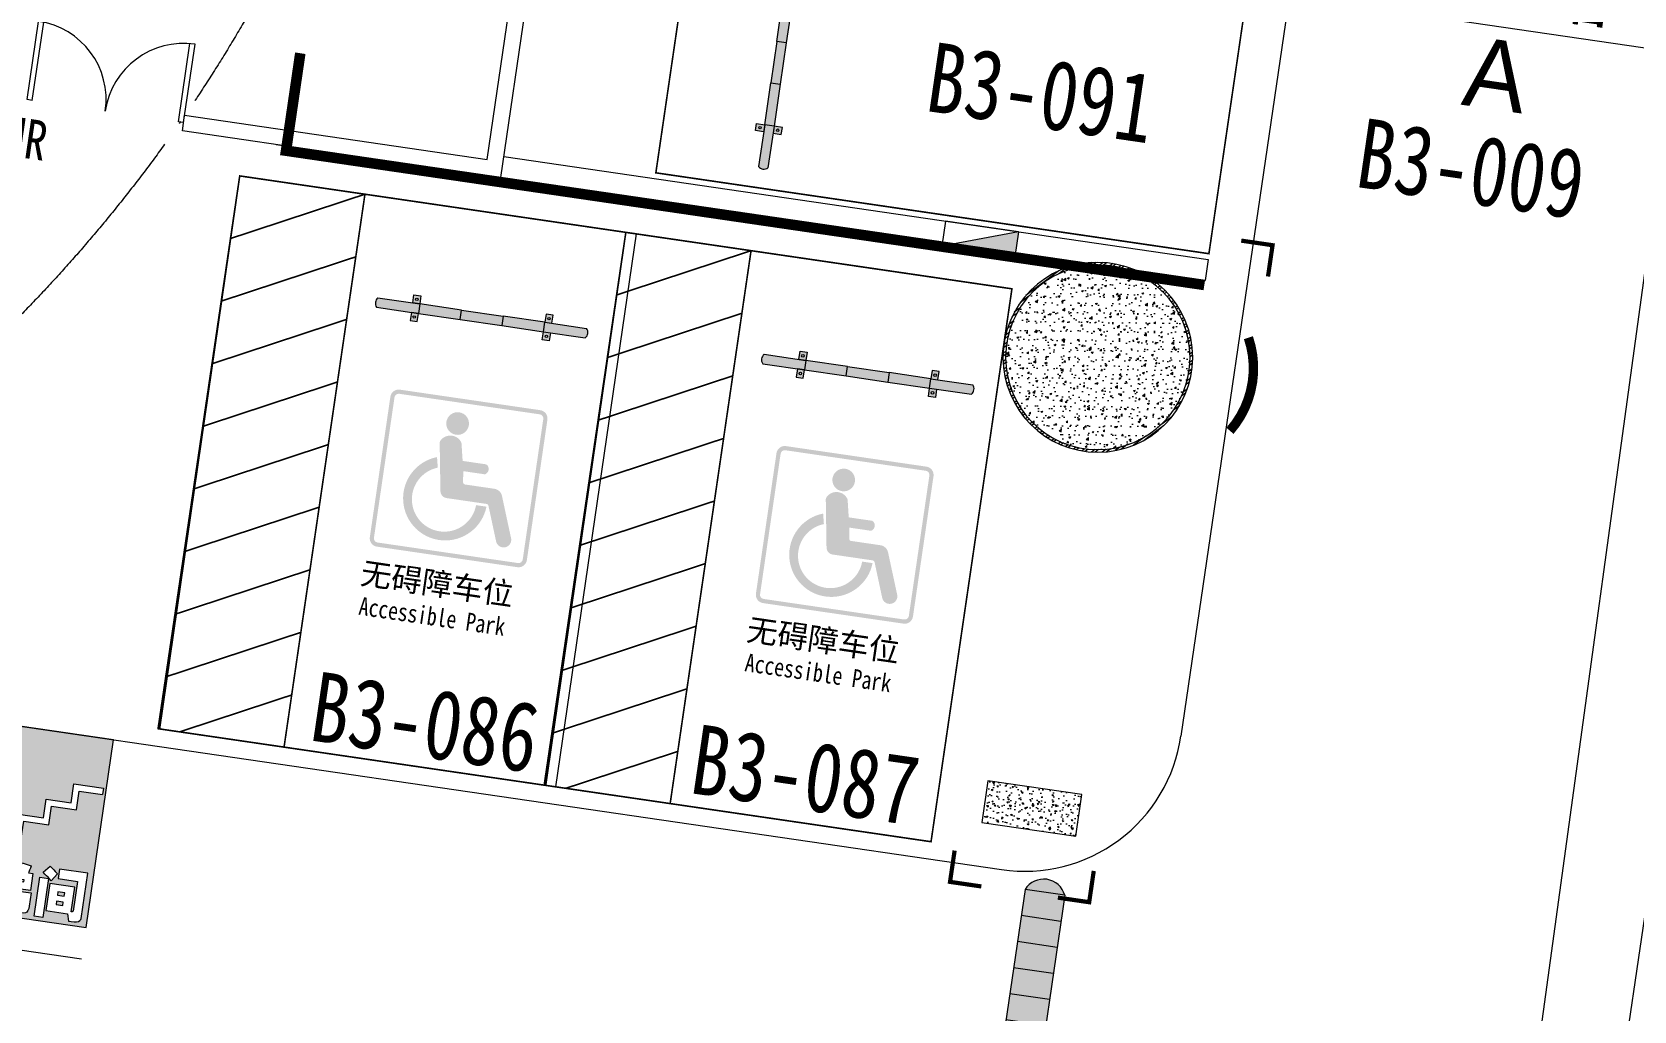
# Model space of a CAD drawing. Header units: inches. Extents: x -414268 to 632271, y -366004 to 318730.
# Drawn here: x 156169 to 171358, y 134501 to 143786 of the extents above; entities that cross this region are included whole.
import ezdxf

# ---------------------------------------------------------------- set-up
doc = ezdxf.new("R2010")
doc.units = ezdxf.units.IN
doc.header["$LTSCALE"] = 1200
doc.header["$MEASUREMENT"] = 0
doc.linetypes.add('DOTE', pattern=[2.4200000000000004, 2, -0.2, 0.02, -0.2])
doc.linetypes.add('LTP-UG3$0$HIDDEN2', pattern=[0.1875, 0.125, -0.0625])
doc.layers.get('0').update_dxf_attribs({"linetype": 'CONTINUOUS', "lineweight": 0})
for name, color, linetype, lineweight in [('-XBZ', 7, 'CONTINUOUS', 0), ('0--PAI--', 7, 'CONTINUOUS', 0), ('0--PAI--BLACK', 7, 'CONTINUOUS', 0), ('0--PAI--BLUE', 5, 'CONTINUOUS', 0), ('0--PAI--HUANG', 40, 'CONTINUOUS', 0), ('0--弧型立面标', 7, 'CONTINUOUS', 0), ('0--挡车架', 7, 'CONTINUOUS', 0), ('0--残疾人车位黄色网格线', 40, 'CONTINUOUS', 0), ('0--灯箱编号', 3, 'CONTINUOUS', 0), ('0--立面标', 7, 'CONTINUOUS', 0), ('0--路缘线', 1, 'CONTINUOUS', 0), ('0－－车位', 4, 'CONTINUOUS', 0), ('0－－车位号码', 7, 'CONTINUOUS', 0), ('7', 7, 'CONTINUOUS', 0), ('COL-GRID-UG-2$0$A-ANNO-DIM', 7, 'CONTINUOUS', 0), ('COL-GRID-UG-2$0$A-CORE-PAR', 7, 'CONTINUOUS', 0), ('COL-GRID-UG-2$0$A-MTRL-HTC', 7, 'CONTINUOUS', 0), ('COL-GRID-UG-2$0$STR-COMP-0', 7, 'CONTINUOUS', 0), ('COL-GRID-UG-2$0$STR-COMP-4', 7, 'CONTINUOUS', 0), ('COL-HATCH', 7, 'CONTINUOUS', 0), ('DOTE', 7, 'DOTE', 0), ('HY消火栓', 7, 'CONTINUOUS', 0), ('LEE100', 7, 'CONTINUOUS', 0), ('LTP-UG2$0$A-PARKING', 7, 'CONTINUOUS', 0), ('PUB_TEXT', 7, 'CONTINUOUS', 0), ('WALL', 7, 'CONTINUOUS', 0), ('WINDOW', 7, 'CONTINUOUS', 0), ('消火栓', 7, 'CONTINUOUS', 0)]:
    doc.layers.add(name, color=color, linetype=linetype, lineweight=lineweight)
doc.styles.add('-宋体', font='', dxfattribs={"width": 0.8})
doc.styles.add('-黑体', font='simhei.ttf', dxfattribs={"width": 0.8})
doc.styles.add('方正大黑', font='', dxfattribs={"width": 0.8})
doc.styles.add('黑体', font='simhei.ttf')
doc.styles.get('-宋体').set_extended_font_data('SimSun')
doc.styles.get('方正大黑').set_extended_font_data('FZDaHei-B02S')

# ---------------------------------------------------------------- blocks, each defined once
blk = doc.blocks.new('COL-GRID-UG-2$0$COL_1_80')
at = {"layer": 'COL-GRID-UG-2$0$A-MTRL-HTC'}
h = blk.add_hatch(dxfattribs=at)
h.set_pattern_fill('STEEL', color=256, scale=0.5, style=0)
h.set_pattern_definition([(315, (21.45000000000017, -21.45000000000019), (-0.04419417382415922, -0.04419417382415921), []), (315, (21.45000000000017, -21.48125000000019), (-0.04419417382415922, -0.04419417382415921), [])])
edge = h.paths.add_edge_path(flags=16)
edge.add_arc((-8.881784197001252e-16, 0), 0.8749999999999984, 0, 360)
edge = h.paths.add_edge_path()
edge.add_arc((-8.881784197001252e-16, 0), 0.8999999999999985, 0, 360)
h = blk.add_hatch(dxfattribs=at)
h.set_pattern_fill('AR-CONC', color=256, scale=0.025, style=0)
h.set_pattern_definition([(310, (21.45000000000017, -21.45000000000019), (0.1793150456501884, 0.01568803374564876), [0.01875, -0.20625]), (5.000000000000026, (21.45000000000017, -21.45000000000019), (-0.03468783340325002, -0.188048033425003), [0.015, -0.165]), (259.5486, (21.46494292000016, -21.44869266500019), (0.1446273454285054, -0.1723598855152384), [0.01593504749999999, -0.1752855279999999]), (313.8158, (21.45000000000017, -21.5000000000002), (0.2668102621564111, 0.04137975358225449), [0.02812499999999999, -0.3093749999999999]), (263.3644, (21.47223418625017, -21.4965516732502), (0.2336656763871758, -0.2435294677251105), [0.02390257199999999, -0.26292825]), (8.815800000000026, (21.45000000000017, -21.5000000000002), (0.2336654862834068, -0.2435296502313312), [0.0225, -0.2475]), (339, (21.47500000000016, -21.48750000000018), (0.1492267630296154, 0.1006547226663347), [0.01874999999999999, -0.2062499999999999]), (34, (21.47500000000016, -21.48750000000018), (0.06082883298039541, -0.1812875112617133), [0.015, -0.165]), (288.5486, (21.48743555825017, -21.4791120985002), (0.2100556571453725, -0.08063262417748812), [0.01593504749999999, -0.1752855279999999]), (322.5, (21.45000000000017, -21.45000000000019), (0.003039963829322657, -0.08322346345782788), [0, -0.163, 0, -0.1675, 0, -0.165625]), (352.5, (21.45000000000017, -21.45000000000019), (0.06576738436053713, -0.09860292797059007), [0, -0.0955, 0, -0.15925, 0, -0.063125]), (32.50000000000005, (21.39425000000017, -21.45000000000019), (0.1334556090431022, 0.005638717933594935), [0, -0.06249999999999999, 0, -0.195, 0, -0.2587499999999999]), (42.50000000000004, (21.36925000000016, -21.45000000000019), (0.1457965423355966, -0.02502624558307943), [0, -0.08124999999999999, 0, -0.1295, 0, -0.18375])])
edge = h.paths.add_edge_path()
edge.add_arc((-8.881784197001252e-16, 0), 0.8749999999999984, 0, 360)
at = {"layer": 'COL-GRID-UG-2$0$A-CORE-PAR'}
for radius in [0.8999999999999985, 0.8749999999999984]:
    blk.add_circle((-8.881784197001252e-16, 0), radius, dxfattribs=at)
blk = doc.blocks.new('COL-GRID-UG-2$0$_8')
at = {"layer": 'COL-GRID-UG-2$0$STR-COMP-4'}
h = blk.add_hatch(dxfattribs=at)
h.set_pattern_fill('AR-CONC', color=251, scale=0.02, angle=8.320600316395613, style=0)
h.set_pattern_definition([(50.00000000000038, (-65.0903522020077, -5.269292141296299), (0.1434520365201508, -0.01255042699651813), [0.015, -0.165]), (355.0000000000004, (-65.0903522020077, -5.269292141296299), (-0.02775026672260095, 0.1504384267400022), [0.012, -0.132]), (100.4514000000003, (-65.07839786600769, -5.270338009296299), (0.1157018763428035, 0.1378879084121915), [0.012748038, -0.1402284224]), (46.18420000000039, (-65.0903522020077, -5.2292921412963), (0.2134482097251291, -0.0331038028658023), [0.0225, -0.2475000000000001]), (96.63560000000038, (-65.07256485300769, -5.2320508026963), (0.1869325411097395, 0.1948235741800896), [0.0191220576, -0.2103426]), (351.1842000000003, (-65.0903522020077, -5.2292921412963), (0.1869323890267243, 0.1948237201850661), [0.01800000000000001, -0.1980000000000001]), (21.00000000000039, (-65.07035220200768, -5.239292141296302), (0.1193814104236928, -0.08052377813306705), [0.015, -0.165]), (326.0000000000004, (-65.07035220200768, -5.239292141296302), (0.04866306638431545, 0.1450300090093709), [0.012, -0.132]), (71.45140000000038, (-65.06040375540769, -5.2460024624963), (0.1680445257162976, 0.06450609934199153), [0.012748038, -0.1402284224]), (37.50000000000041, (-65.0903522020077, -5.269292141296299), (0.002431971063457723, 0.06657877076626231), [0, -0.1304, 0, -0.134, 0, -0.1325]), (7.500000000000348, (-65.0903522020077, -5.269292141296299), (0.05261390748842924, 0.07888234237647238), [0, -0.07640000000000001, 0, -0.1274, 0, -0.05050000000000001]), (327.5000000000003, (-65.13495220200768, -5.269292141296299), (0.1067644872344819, -0.004510974346875299), [0, -0.05000000000000002, 0, -0.156, 0, -0.207]), (317.5000000000003, (-65.15495220200769, -5.269292141296301), (0.1166372338684771, 0.02002099646646426), [0, -0.06500000000000002, 0, -0.1036, 0, -0.147])])
h.paths.add_polyline_path([(0.4500000000000597, -0.2000000000000028), (-0.4500000000000455, -0.2000000000000135), (-0.4500000000000313, 0.1999999999999922), (0.4500000000000455, 0.2000000000000028)])
at = {"layer": 'COL-GRID-UG-2$0$STR-COMP-0'}
blk.add_lwpolyline([(0.4500000000000597, -0.2000000000000028), (-0.4500000000000455, -0.2000000000000135), (-0.4500000000000313, 0.1999999999999922), (0.4500000000000455, 0.2000000000000028)], close=True, dxfattribs=at)
blk = doc.blocks.new('HY')
for p, q in [((0, 0), (0.2400000000000055, -1.77635683940025e-15)), ((0, 0), (0.2400000000000038, -0.6999999999999993)), ((1.77635683940025e-15, -1.77635683940025e-15), (0, -0.6999999999999993)), ((0.240000000000002, -1.77635683940025e-15), (0.2400000000000002, -0.6999999999999993)), ((0, -0.6999999999999993), (0.2400000000000038, -0.6999999999999993))]:
    blk.add_line(p, q)
blk.add_solid([(1.77635683940025e-15, -5.329070518200751e-15), (0.2400000000000055, -1.77635683940025e-15), (0.2400000000000002, -0.6999999999999993)])
blk = doc.blocks.new('A$C47DC52A3')
at = {"layer": 'DOTE'}
blk.add_circle((13968.80007173077, 13968.80005914877), 13968.79999999996, dxfattribs=at)
blk = doc.blocks.new('_A0XEK')
for p, q in [((-0.5000000000004998, 0), (-0.5000000000004998, 0.5000000000010497)), ((-0.4666666666671299, 0), (-0.4666666666671299, 0.4988876515708717)), ((0.4666666666671798, 6.315935428979301e-18), (0.4666666666671799, 0.498887651570875)), ((0.5000000000005499, 0), (0.50000000000055, 0.5000000000010497)), ((-0.4666666666671299, 0), (-0.5000000000004998, 0)), ((0.5000000000005499, 0), (0.4666666666671798, 0))]:
    blk.add_line(p, q)
for centre, start, end in [((-0.5000000000010497, 0), 0, 89.999999999937), ((0.5000000000010497, 0), 90.00000000005723, 180)]:
    blk.add_arc(centre, 0.5000000000010497, start, end)
blk = doc.blocks.new('A$C10102D26')
at = {"layer": '0--残疾人车位黄色网格线'}
blk.add_lwpolyline([(-3605.339168935898, -54540.21906515182, 15, 30, 0), (1694.660831055546, -54540.21906511314, 15, 15, 0), (1694.660831055604, -53340.21906511311, 15, 15, 0), (-3605.339168944629, -53340.2190651518, 15, 15, 0)], format="xyseb", close=True, dxfattribs=at)
at = {"layer": '0--残疾人车位黄色网格线', "const_width": 15}
for points in [[(-3005.33916893584, -54540.21906514743), (-3605.339168944571, -53340.21906515174)], [(-2405.339168935781, -54540.21906514304), (-3005.339168944571, -53340.21906514736)], [(-1805.33916893584, -54540.21906513867), (-2405.339168944629, -53340.21906514298)], [(-1205.33916893584, -54540.21906513429), (-1805.339168944571, -53340.21906513861)], [(-605.3391689358978, -54540.21906512991), (-1205.339168944571, -53340.21906513423)], [(-5.339168935781345, -54540.21906512552), (-605.3391689445707, -53340.21906512985)], [(594.6608310641604, -54540.21906512115), (-5.339168944628909, -53340.21906512547)], [(1194.66083106416, -54540.21906511677), (594.6608310554293, -53340.21906512108)], [(1694.660831055546, -54340.21906509875), (1194.660831055429, -53340.2190651167)]]:
    blk.add_lwpolyline(points, dxfattribs=at)
blk = doc.blocks.new('A$C6E085F50')
at = {"layer": '-XBZ', "ltscale": 5}
h = blk.add_hatch(color=0, dxfattribs=at)
edge = h.paths.add_edge_path(flags=0)
edge.add_arc((-1035.849672221637, -53364.43917214778), 399.231944187569, 559.5371281121512, 806.9349294421521, ccw=False)
edge.add_line((-1412.095830732258, -53497.94937200347), (-1313.959879671107, -53476.31344633523))
edge.add_arc((-1025.365259020647, -53372.09741784415), 306.8351929994521, 559.855443456634, 807.963188277728)
edge.add_line((-1014.459850287007, -53065.45608383429), (-1014.502715693554, -52965.77834800439))
edge = h.paths.add_edge_path(flags=0)
edge.add_arc((-1517.562849579146, -53385.71758326215), 115.816334887954, 488.2306844138104, 600.8924572846221, ccw=False)
edge.add_arc((-1562.052542147867, -53329.24352862559), 43.92300006497508, 461.9463160464524, 488.23068437737277, ccw=False)
edge.add_line((-1571.144388501241, -53286.2718139219), (-1411.163509247184, -53252.42346531837))
edge.add_line((-1411.163509247126, -53252.42346531836), (-1411.163509248756, -53025.16413347047))
edge.add_arc((-1363.506137692078, -53049.81654769178), 53.65600237300711, 387.3518197875791, 512.648180213348, ccw=False)
edge.add_line((-1315.84876613575, -53025.16413346981), (-1315.848766134295, -53232.23135255578))
edge.add_line((-1315.848766134295, -53232.23135255546), (-1212.40682262578, -53219.18924361309))
edge.add_arc((-1215.15401085536, -53197.40024551366), 21.96149997946179, 637.1860168223311, 720.0000000651901)
edge.add_line((-1193.192510876048, -53197.40024548861), (-1193.192510878027, -52917.29639088987))
edge.add_arc((-1105.346510875155, -52917.29639090337), 87.84600000295045, 470.43748056541347, 539.9999999913427, ccw=False)
edge.add_line((-1136.021025556605, -52834.97996565569), (-746.4891299000592, -52689.82422277015))
edge.add_arc((-727.0230210605077, -52759.76982602276), 72.60383466274196, 291.30004885570565, 465.55207316711983, ccw=False)
edge.add_line((-700.6495311019826, -52827.41415937863), (-1025.986511920055, -52948.64821404354))
edge.add_arc((-1018.317883201118, -52969.22732030037), 21.96149996639157, 470.4374807362102, 540.00000016237)
edge.add_line((-1040.279383166868, -52969.2273203626), (-1040.27938316419, -53354.04329757462))
edge.add_arc((-1106.163883182162, -53354.04329755417), 65.88450001794845, 639.1930481759488, 719.9999999821753, ccw=False)
edge.add_line((-1095.638082227088, -53419.08155442564), (-1545.518190695031, -53491.89021678268))
edge.add_arc((-1552.535391370126, -53448.53137880874), 43.92300007676925, 600.8924573092828, 639.1930482122978, ccw=False)
edge = h.paths.add_edge_path(flags=0)
edge.add_arc((-1755.094627282, -53350.74591759952), 107.6041580994607, 450.0000000004032, 810.0000000004032)
edge = h.paths.add_edge_path()
edge.add_arc((-568.1596488987561, -53939.19838566692), 79.2, 630.0000000004032, 720.0000000004032)
edge.add_line((-488.9596488988027, -53939.19838566636), (-488.9596489082905, -52592.79838566636))
edge.add_arc((-568.159648908244, -52592.79838566692), 79.2, 720.0000000004032, 810.0000000004032)
edge.add_line((-568.1596489087678, -52513.59838566692), (-1914.559648908791, -52513.5983856764))
edge.add_arc((-1914.559648908267, -52592.7983856764), 79.2, 450.0000000004032, 540.0000000004032)
edge.add_line((-1993.759648908221, -52592.79838567696), (-1993.759648898733, -53939.19838567696))
edge.add_arc((-1914.559648898779, -53939.19838567639), 79.2, 540.0000000004032, 630.0000000004032)
edge.add_line((-1914.559648898197, -54018.3983856764), (-568.159648898174, -54018.39838566691))
edge = h.paths.add_edge_path(flags=16)
edge.add_arc((-1914.559648908267, -52592.7983856764), 39.6, 450.0000000004032, 540.0000000004032)
edge.add_line((-1954.159648908244, -52592.79838567667), (-1954.159648898756, -53939.19838567667))
edge.add_arc((-1914.559648898779, -53939.19838567639), 39.6, 540.0000000004032, 630.0000000004032)
edge.add_line((-1914.559648898488, -53978.79838567639), (-568.1596488984651, -53978.79838566691))
edge.add_arc((-568.1596488987561, -53939.19838566692), 39.6, 630.0000000004032, 720.0000000004032)
edge.add_line((-528.5596488987794, -53939.19838566664), (-528.5596489082673, -52592.79838566664))
edge.add_arc((-568.159648908244, -52592.79838566692), 39.6, 720.0000000004032, 810.0000000004032)
edge.add_line((-568.159648908535, -52553.19838566692), (-1914.559648908558, -52553.1983856764))
at = {"layer": '0--挡车架'}
h = blk.add_hatch(color=256, dxfattribs=at)
h.paths.add_polyline_path([(-2825.080378191022, -52270.65818637254, -0.395204356010846), (-2735.080378187471, -52270.6581863756), (-2735.080378184561, -52670.96817330625), (-2825.080378186598, -52670.96817330692), (-2825.080378187122, -52603.94310279172)])
h.paths.add_polyline_path([(-2735.08037817874, -53469.50598705723), (-2825.080378180777, -53469.50598705789), (-2825.080378183629, -53071.81038569463), (-2735.08037818165, -53071.81038569398)])
h.paths.add_polyline_path([(-2825.080378177867, -53870.34819944561), (-2735.08037817583, -53870.34819944495), (-2735.080378175364, -53937.37326996013), (-2735.080378172861, -54270.65818637561, -0.3952043560108137), (-2825.080378176412, -54270.65818637998)])
h = blk.add_hatch(color=256, dxfattribs=at)
h.paths.add_polyline_path([(-2735.080378184561, -52670.96817330625), (-2735.080378185085, -52603.94310279108), (-2655.68512457388, -52603.94310279049), (-2655.685124573414, -52670.96817330568)])
h.paths.add_polyline_path([(-2695.382751379162, -52649.59361528395, 1), (-2695.382751379337, -52625.31766081281, 1)], flags=16)
h.paths.add_polyline_path([(-2825.080378187122, -52603.94310279172), (-2825.080378186598, -52670.96817330692), (-2904.475631797803, -52670.9681733075), (-2904.475631798268, -52603.94310279231)])
h.paths.add_polyline_path([(-2864.778004992346, -52649.59361528519, 1), (-2864.77800499252, -52625.31766081403, 1)], flags=16)
h.paths.add_polyline_path([(-2655.685124564217, -53937.37326995956), (-2735.080378175364, -53937.37326996013), (-2735.08037817583, -53870.34819944495), (-2655.685124564625, -53870.34819944438)])
h.paths.add_polyline_path([(-2695.38275137014, -53891.72275746668, 1), (-2695.382751369907, -53915.99871193782, 1)], flags=16)
h.paths.add_polyline_path([(-2904.475631789013, -53870.34819944618), (-2825.080378177867, -53870.34819944561), (-2825.080378177343, -53937.37326996079), (-2904.475631788548, -53937.37326996138)])
h.paths.add_polyline_path([(-2864.778004983091, -53915.99871193907, 1), (-2864.778004983265, -53891.72275746792, 1)], flags=16)
h = blk.add_hatch(color=40, dxfattribs=at)
h.paths.add_polyline_path([(-2825.080378186598, -52670.96817330693), (-2825.080378183629, -53071.81038569463), (-2735.080378181648, -53071.81038569399), (-2735.08037818456, -52670.96817330625)])
h.paths.add_polyline_path([(-2825.080378180778, -53469.50598705789), (-2825.080378177867, -53870.3481994456), (-2735.08037817583, -53870.34819944495), (-2735.080378178739, -53469.50598705722)])
for p, q in [((-2825.080378186598, -52670.96817330692), (-2825.080378191022, -52270.65818637254)), ((-2735.080378184561, -52670.96817330625), (-2735.080378187471, -52270.6581863756)), ((-2825.080378180777, -53469.50598705789), (-2825.080378183629, -53071.81038569463)), ((-2735.08037817874, -53469.50598705723), (-2735.08037818165, -53071.81038569398)), ((-2825.080378176412, -54270.65818637998), (-2825.080378177867, -53870.34819944561)), ((-2735.080378172861, -54270.65818637561), (-2735.08037817583, -53870.34819944495))]:
    blk.add_line(p, q, dxfattribs=at)
for points in [[(-2825.080378186598, -52670.96817330692), (-2825.080378187122, -52603.94310279172), (-2904.475631798268, -52603.94310279231), (-2904.475631797803, -52670.9681733075)], [(-2735.080378184561, -52670.96817330625), (-2735.080378185085, -52603.94310279108), (-2655.68512457388, -52603.94310279049), (-2655.685124573414, -52670.96817330568)], [(-2825.080378177867, -53870.34819944561), (-2825.080378177343, -53937.37326996079), (-2904.475631788548, -53937.37326996138), (-2904.475631789013, -53870.34819944618)], [(-2735.08037817583, -53870.34819944495), (-2735.080378175364, -53937.37326996013), (-2655.685124564217, -53937.37326995956), (-2655.685124564625, -53870.34819944438)]]:
    blk.add_lwpolyline(points, close=True, dxfattribs=at)
at = {"layer": '0--挡车架', "color": 0}
for points in [[(-2735.080378184561, -52670.96817330625), (-2825.080378186598, -52670.96817330692), (-2825.080378183629, -53071.81038569463), (-2735.08037818165, -53071.81038569398)], [(-2735.08037817874, -53469.50598705723), (-2825.080378180777, -53469.50598705789), (-2825.080378177867, -53870.34819944561), (-2735.08037817583, -53870.34819944495)]]:
    blk.add_lwpolyline(points, close=True, dxfattribs=at)
at = {"layer": '0--挡车架'}
for centre in [(-2864.778004992462, -52637.45563804962), (-2695.38275137922, -52637.45563804837), (-2864.778004983207, -53903.86073470348), (-2695.382751370023, -53903.86073470226)]:
    blk.add_circle(centre, 12.13797723557582, dxfattribs=at)
for centre, start, end in [((-2780.080378190905, -52318.69865921868), 46.87170468003125, 133.1282953152548), ((-2780.080378176994, -54222.61771353319), 226.8717046847452, 313.1282953235427)]:
    blk.add_arc(centre, 65.82466886578737, start, end, dxfattribs=at)
at = {"layer": '0－－车位', "const_width": 15}
blk.add_lwpolyline([(1519.919621825218, -52035.01900736554), (1519.91962182516, -54535.01900736042), (-3780.080378174724, -54535.01900740423), (-3780.080378193001, -52035.01900740423)], close=True, dxfattribs=at)
at = {"style": '黑体'}
blk.add_text('无碍障车位', height=213.8400000000049, rotation=90.00000000041851, dxfattribs=at).set_placement((-117.0395433116937, -54051.44015120677))
at = {"style": '黑体', "width": 0.8}
blk.add_text('Accessible Park', height=171.0720000000039, rotation=90.00000000041851, dxfattribs=at).set_placement((174.757985831413, -54023.56807028569))
blk = doc.blocks.new('A$C6F4820FC')
at = {"layer": '0--挡车架'}
h = blk.add_hatch(color=256, dxfattribs=at)
h.paths.add_polyline_path([(2017.784217856827, 79.3952663297232, 0.3952043560108401), (2017.78421785311, 169.3952663332057), (1617.474230922457, 169.3952663332057), (1617.474230922458, 79.39526633119387), (1684.499301437642, 79.39526633119385)])
h.paths.add_polyline_path([(818.9364171714836, 169.3952663332057), (818.9364171714836, 79.39526633119385), (1216.632018534735, 79.39526633119385), (1216.632018534736, 169.3952663332057)])
h.paths.add_polyline_path([(418.094204783764, 79.39526633119385), (418.0942047837638, 169.3952663332057), (351.0691342685791, 169.3952663332057), (17.78421785310638, 169.395266333202, 0.3952043560108128), (17.78421784939219, 79.39526632972411)])
h = blk.add_hatch(color=256, dxfattribs=at)
h.paths.add_polyline_path([(1617.474230922457, 169.3952663332057), (1684.499301437642, 169.3952663332057), (1684.499301437642, 248.7905199443812), (1617.474230922457, 248.7905199443812)])
h.paths.add_polyline_path([(1638.848788944474, 209.0928931387934, -1), (1663.124743415625, 209.0928931387934, -1)], flags=16)
h.paths.add_polyline_path([(1617.474230922457, 1.272001827601343e-05), (1684.499301437642, 1.272001827601343e-05), (1684.499301437642, 79.39526633119387), (1617.474230922457, 79.39526633119384)])
h.paths.add_polyline_path([(1638.848788944473, 39.69763952560606, -1), (1663.124743415624, 39.69763952560606, -1)], flags=16)
h.paths.add_polyline_path([(351.069134268579, 248.7905199443813), (351.0691342685791, 169.3952663332057), (418.0942047837639, 169.3952663332057), (418.0942047837638, 248.7905199443812)])
h.paths.add_polyline_path([(396.7196467617473, 209.0928931387934, 1), (372.4436922905957, 209.0928931387934, 1)], flags=16)
h.paths.add_polyline_path([(418.0942047837639, 79.39526633119387), (351.0691342685791, 79.39526633119387), (351.0691342685791, 1.272001827601343e-05), (418.0942047837639, 1.272001827601343e-05)])
h.paths.add_polyline_path([(372.4436922905957, 39.69763952560606, -1), (396.7196467617473, 39.69763952560606, -1)], flags=16)
h = blk.add_hatch(color=40, dxfattribs=at)
h.paths.add_polyline_path([(1216.632018534736, 169.3952663332056), (1216.632018534735, 79.39526633119385), (1617.474230922457, 79.39526633119385), (1617.474230922457, 169.3952663332056)])
h.paths.add_polyline_path([(818.9364171714836, 79.39526633119385), (818.9364171714836, 169.3952663332057), (418.0942047837639, 169.3952663332057), (418.0942047837639, 79.39526633119385)])
for p, q in [((17.78421785310638, 169.395266333202), (418.0942047837639, 169.3952663332057)), ((818.9364171714838, 169.3952663332057), (1216.632018534736, 169.3952663332057)), ((1617.474230922457, 169.3952663332057), (2017.78421785311, 169.3952663332057)), ((17.78421784939155, 79.39526632972411), (418.0942047837639, 79.39526633119385)), ((818.9364171714838, 79.39526633119385), (1216.632018534735, 79.39526633119385)), ((1617.474230922457, 79.39526633119385), (2017.784217856827, 79.3952663297232))]:
    blk.add_line(p, q, dxfattribs=at)
for points in [[(418.0942047837639, 169.3952663332057), (351.0691342685791, 169.3952663332057), (351.0691342685791, 248.7905199443812), (418.0942047837639, 248.7905199443812)], [(1617.474230922457, 169.3952663332057), (1684.499301437642, 169.3952663332057), (1684.499301437642, 248.7905199443812), (1617.474230922457, 248.7905199443812)], [(418.0942047837639, 79.39526633119385), (351.0691342685791, 79.39526633119385), (351.0691342685791, 1.272001827601343e-05), (418.0942047837639, 1.272001827601343e-05)], [(1617.474230922457, 79.39526633119385), (1684.499301437642, 79.39526633119385), (1684.499301437642, 1.272001827601343e-05), (1617.474230922457, 1.272001827601343e-05)]]:
    blk.add_lwpolyline(points, close=True, dxfattribs=at)
at = {"layer": '0--挡车架', "color": 0}
for points in [[(818.9364171714838, 169.3952663332057), (818.9364171714838, 79.39526633119385), (418.0942047837639, 79.39526633119385), (418.0942047837639, 169.3952663332057)], [(1617.474230922457, 169.3952663332057), (1617.474230922457, 79.39526633119385), (1216.632018534735, 79.39526633119385), (1216.632018534736, 169.3952663332057)]]:
    blk.add_lwpolyline(points, close=True, dxfattribs=at)
at = {"layer": '0--挡车架'}
for centre in [(384.5816695261715, 209.0928931387934), (1650.986766180049, 209.0928931387934), (384.5816695261715, 39.69763952560606), (1650.986766180049, 39.69763952560606)]:
    blk.add_circle(centre, 12.13797723557582, dxfattribs=at)
for centre, start, end in [((65.82469069586296, 124.3952663294804), 136.8717046789877, 223.1282953162828), ((1969.743745010358, 124.3952663294804), 316.871704683716, 43.12829532101674)]:
    blk.add_arc(centre, 65.82466886578737, start, end, dxfattribs=at)
blk = doc.blocks.new('A$C001A7B1A')
at = {"layer": '0－－车位', "const_width": 15}
blk.add_lwpolyline([(2407.499988817268, 5307.500045389108), (7.499988817267877, 5307.500045389108), (7.499988817267877, 7.500045389109687), (2407.499988817268, 7.500045389109687)], close=True, dxfattribs=at)
at = {"layer": '0--挡车架'}
blk.add_blockref('A$C6F4820FC', (189.7157709641579, 883.1047790596294), dxfattribs=at)
blk = doc.blocks.new('A$C7C86658F')
at = {"lineweight": 0, "ltscale": 5}
blk.add_lwpolyline([(-6107.229106128681, 112213.2378042227), (-3107.229106128798, 112213.2378042257), (-3107.229106129613, 113013.2378042257), (-6107.229106129613, 113013.2378042227)], close=True, dxfattribs=at)
at = {"layer": 'PUB_TEXT', "style": '-宋体'}
blk.add_text('灯 箱', height=500, dxfattribs=at).set_placement((-5467.208946702653, 112391.5051336742))
blk = doc.blocks.new('A$C05C00BD5')
blk.add_blockref('A$C7C86658F', (15917.71773816738, -1755.687899066339))
at = {"color": 1, "style": '方正大黑'}
for s, p in [('B', (10869.16250029986, 111530.6753273577)), ('A', (10869.16250029975, 109671.1952866547))]:
    blk.add_text(s, height=661.5104015238736, dxfattribs=at).set_placement(p)
blk = doc.blocks.new('A$C0C710915')
at = {"layer": '0--PAI--BLACK'}
h = blk.add_hatch(color=256, dxfattribs=at)
h.paths.add_polyline_path([(4874.999797726632, 380.0000303354063), (4874.999797726632, 3.033543907804415e-05, 0.6578947368417601)])
h.paths.add_polyline_path([(4624.999797726574, 380.0000303354209), (4374.99979772669, 380.0000303354245), (4374.999797726574, 3.033544271602295e-05), (4624.999797726632, 3.033544271602295e-05)])
h.paths.add_polyline_path([(4124.999797726574, 380.0000303354245), (3874.999797726574, 380.0000303354318), (3874.999797726632, 3.033543907804415e-05), (4124.999797726632, 3.033544635400176e-05)])
h.paths.add_polyline_path([(3624.999797726632, 380.0000303354282), (3374.999797726574, 380.0000303354282), (3374.999797726574, 3.033543544006534e-05), (3624.999797726632, 3.033543907804415e-05)])
h.paths.add_polyline_path([(3124.999797726574, 380.0000303354318), (2874.999797726574, 380.0000303354318), (2874.999797726574, 3.033543544006534e-05), (3124.999797726574, 3.033543907804415e-05)])
h.paths.add_polyline_path([(2374.999797726574, 3.033543544006534e-05), (2624.999797726632, 3.033543907804415e-05), (2624.999797726632, 380.0000303354354), (2374.999797726574, 380.0000303354391)])
h.paths.add_polyline_path([(2124.999797726632, 380.0000303354391), (1874.999797726574, 380.0000303354391), (1874.999797726574, 3.033543544006534e-05), (2124.999797726574, 3.033543907804415e-05)])
h.paths.add_polyline_path([(1624.999797726574, 380.0000303354464), (1374.999797726574, 380.00003033545), (1374.999797726574, 3.033543180208653e-05), (1624.999797726574, 3.033543907804415e-05)])
h.paths.add_polyline_path([(1124.999797726574, 380.0000303354464), (874.9997977265739, 380.0000303354464), (874.9997977265157, 3.033543544006534e-05), (1124.999797726574, 3.033543907804415e-05)])
h.paths.add_polyline_path([(624.9997977265157, 380.00003033545), (374.9997977265157, 380.0000303354536), (374.9997977265739, 3.033542452612892e-05), (624.9997977265157, 3.033542088815011e-05)])
h.paths.add_polyline_path([(124.9997977265739, 380.0000303354573, 0.6578947368418399), (124.9997977265739, 3.033547181985341e-05)])
at = {"layer": '0--PAI--HUANG'}
h = blk.add_hatch(color=40, dxfattribs=at)
h.paths.add_polyline_path([(4624.999797726632, 3.033543907804415e-05), (4874.999797726632, 3.033544271602295e-05), (4874.999797726632, 380.0000303354173), (4624.999797726632, 380.0000303354173)])
h.paths.add_polyline_path([(4374.99979772669, 380.0000303354209), (4124.99979772669, 380.0000303354282), (4124.999797726632, 3.033543907804415e-05), (4374.99979772669, 3.033544271602295e-05)])
h.paths.add_polyline_path([(3624.999797726574, 3.033543907804415e-05), (3874.999797726632, 3.033543907804415e-05), (3874.999797726574, 380.0000303354282), (3624.999797726516, 380.0000303354282)])
h.paths.add_polyline_path([(3124.999797726632, 3.033543907804415e-05), (3374.999797726574, 3.033543544006534e-05), (3374.999797726574, 380.0000303354318), (3124.999797726574, 380.0000303354354)])
h.paths.add_polyline_path([(2874.999797726574, 380.0000303354354), (2624.999797726632, 380.0000303354427), (2624.999797726574, 3.033543907804415e-05), (2874.999797726516, 3.033543907804415e-05)])
h.paths.add_polyline_path([(2374.999797726516, 380.0000303354464), (2124.999797726574, 380.00003033545), (2124.999797726574, 3.033543180208653e-05), (2374.999797726574, 3.033543180208653e-05)])
h.paths.add_polyline_path([(1874.999797726574, 380.0000303354427), (1624.999797726574, 380.0000303354427), (1624.999797726632, 3.033543180208653e-05), (1874.999797726574, 3.033543180208653e-05)])
h.paths.add_polyline_path([(1374.999797726574, 380.0000303354464), (1124.999797726574, 380.00003033545), (1124.999797726574, 3.033543180208653e-05), (1374.999797726574, 3.033543544006534e-05)])
h.paths.add_polyline_path([(874.9997977265157, 380.0000303354464), (624.9997977265739, 380.00003033545), (624.9997977266321, 3.033542816410773e-05), (874.9997977266321, 3.033542816410773e-05)])
h.paths.add_polyline_path([(374.9997977265739, 380.00003033545), (124.9997977265157, 380.0000303354573), (124.9997977266321, 3.033542816410773e-05), (374.9997977265739, 3.033543180208653e-05)])
for p, q in [((124.9997977265739, 380.0000303354609), (4874.999797726632, 380.0000303354245)), ((124.9997977265739, 380.0000303354573), (124.9997977265739, 3.033546090591699e-05)), ((374.9997977265739, 380.0000303354573), (374.9997977265739, 3.033546090591699e-05)), ((624.9997977265739, 380.0000303354573), (624.9997977265739, 3.033546090591699e-05)), ((874.9997977265739, 380.0000303354536), (874.9997977265739, 3.033546090591699e-05)), ((1124.999797726574, 380.00003033545), (1124.999797726574, 3.033545362995937e-05)), ((1374.999797726574, 380.00003033545), (1374.999797726574, 3.033545362995937e-05)), ((1624.999797726574, 380.00003033545), (1624.999797726574, 3.033545362995937e-05)), ((1874.999797726574, 380.0000303354464), (1874.999797726574, 3.033545362995937e-05)), ((2124.999797726574, 380.0000303354464), (2124.999797726574, 3.033545362995937e-05)), ((2374.999797726574, 380.0000303354464), (2374.999797726574, 3.033545362995937e-05)), ((2624.999797726574, 380.0000303354391), (2624.999797726574, 3.033545362995937e-05)), ((2874.999797726574, 380.0000303354391), (2874.999797726574, 3.033545362995937e-05)), ((3124.999797726574, 380.0000303354391), (3124.999797726574, 3.033544635400176e-05)), ((3374.999797726574, 380.0000303354391), (3374.999797726574, 3.033544635400176e-05)), ((3624.999797726574, 380.0000303354318), (3624.999797726574, 3.033544635400176e-05)), ((3874.999797726574, 380.0000303354318), (3874.999797726574, 3.033544635400176e-05)), ((4124.999797726632, 380.0000303354318), (4124.999797726632, 3.033543907804415e-05)), ((4374.999797726632, 380.0000303354318), (4374.999797726632, 3.033543907804415e-05)), ((4624.999797726632, 380.0000303354245), (4624.999797726632, 3.033543907804415e-05)), ((4874.999797726632, 380.0000303354245), (4874.999797726632, 3.033543907804415e-05)), ((124.9997977266903, 3.033543180208653e-05), (4874.999797726632, 3.033544271602295e-05))]:
    blk.add_line(p, q)
for centre, start, end in [((206.8997977266554, 190.0000303354645), 113.3185853070667, 246.6814146929501), ((4793.099797726551, 190.0000303354318), 293.3185853070499, 66.68141469293329)]:
    blk.add_arc(centre, 206.9000000000259, start, end)
blk = doc.blocks.new('A$C345525A8')
at = {"layer": '0--PAI--BLUE'}
h = blk.add_hatch(color=256, dxfattribs=at)
h.paths.add_polyline_path([(2.405579289188609e-05, 700.0000090901085), (2.405579289188609e-05, 100.0000090901085), (600.0000240557929, 100.0000090901085), (600.0000240557929, 700.0000090901085)])
h.paths.add_polyline_path([(590.0000240557929, 544.0000090901049), (496.0000240557856, 544.0000090901049), (496.0000240557856, 484.0000090901049), (416.0000240557856, 484.0000090901049), (416.0000240557856, 424.0000090901049), (336.0000240557856, 424.0000090901049), (336.0000240557856, 364.0000090901049), (256.0000240557856, 364.0000090901049), (256.0000240557856, 304.0000090901049), (176.0000240557856, 304.0000090901049), (176.0000240557856, 244.0000090901049), (96.00002405578562, 244.0000090901049), (96.00002405578562, 184.0000090901049), (16.00002405578562, 184.0000090901049), (16.00002405578562, 110.0000090901085), (36.00002405578562, 110.0000090901085), (36.00002405578562, 164.0000090901049), (116.0000240557856, 164.0000090901049), (116.0000240557856, 224.0000090901049), (196.0000240557856, 224.0000090901049), (196.0000240557856, 284.0000090901049), (276.0000240557856, 284.0000090901049), (276.0000240557856, 344.0000090901049), (356.0000240557856, 344.0000090901049), (356.0000240557856, 404.0000090901049), (436.0000240557856, 404.0000090901049), (436.0000240557856, 464.0000090901049), (516.0000240557856, 464.0000090901049), (516.0000240557856, 524.0000090901049), (590.0000240557929, 524.0000090901049)], flags=16)
h.paths.add_polyline_path([(431.6730947455653, 236.7470913468824), (459.4488462519075, 236.7470913468824), (459.4488462519075, 112.1682407861699), (431.6730947455726, 112.1682407861699)], flags=16)
h.paths.add_polyline_path([(466.2837170414277, 134.8541948960592), (535.1656418067068, 134.8541948960592), (541.8066155525448, 112.1682407861699), (549.950291386871, 112.1682407861699), (559.5966693096634, 112.6045091344349), (567.3525510566396, 113.9133141792372), (573.2664108886966, 116.0946559205731), (577.2897745449445, 119.1485343584427), (579.4711162862804, 123.0264752319272), (579.9073846345418, 126.1773021916342), (579.9073846345418, 271.2122908599849), (490.0845791524407, 271.2122908599849), (490.0845791524407, 240.7704550031231), (552.1316331281996, 240.7704550031231), (552.1316331281996, 146.0032749073289), (549.3201259949274, 142.6585509039469), (545.975401991549, 142.6585509039469), (545.9754019915417, 221.2838021138596), (466.2837170414277, 221.2838021138596)], flags=16)
h.paths.add_polyline_path([(446.166898760217, 248.8171823156081), (439.8167705798842, 253.42223710287), (458.9641036427201, 276.2051397345967), (465.1688090402968, 271.5516106864161), (471.9552055688982, 266.3648647681257), (477.6751683572875, 261.90523276362), (482.280223144553, 258.1727146728881), (485.7218956697689, 255.2642590177747), (468.9498013919438, 230.4454374274719), (467.8833676517388, 231.3664483849243), (462.9874672989608, 235.5837090848363), (457.752247119759, 239.8979183065894), (452.177707114126, 244.30907605018)], flags=16)
h.paths.add_polyline_path([(300.3563219171774, 210.0862478416711), (301.3742813964636, 209.2621854060562), (305.833913400973, 205.2872960107343), (311.3599791456872, 199.9551273096913), (312.523361407737, 214.5943541070992), (342.4804546554078, 214.5943541070992), (342.4804546554078, 220.7505852437571), (314.3653833226417, 220.7505852437571), (314.3653833226417, 244.5999216156924), (325.1751435074766, 244.5999216156924), (322.3151621132856, 250.1259873604067), (318.8734895880625, 256.3306927579833), (315.189445758253, 262.7292951992349), (342.6258774381567, 276.2051397345967), (342.7228259599942, 276.0597169518405), (347.2309322254296, 267.7221440738467), (350.9149760552391, 260.7903247624927), (353.7749574494374, 255.1673104959373), (355.7624021470983, 250.9015755351065), (345.6312816151185, 244.5999216156924), (361.9186332837562, 244.5999216156924), (363.8576037204912, 249.8836160558167), (365.7480998963147, 256.0883214533933), (366.6691108537707, 259.2876226740154), (368.2687614640818, 265.9285964198607), (369.9168863353116, 273.8783752105046), (399.7285568002335, 267.7221440738467), (399.6800825393148, 267.479772769253), (398.1773804508412, 260.2086336314678), (396.5777298405301, 253.3252885810325), (394.8811307083815, 246.7327890961096), (394.2024910555192, 244.5999216156924), (408.8417178529198, 244.5999216156924), (408.8417178529198, 190.7934919960826), (370.25620616175, 190.7934919960826), (370.25620616175, 183.2799815537037), (412.1864418563055, 183.2799815537073), (412.1864418563055, 140.8165289890421), (411.7986477689556, 133.7392868949319), (410.2474714195632, 126.6135705399029), (407.4359642862837, 121.3783503606974), (403.412600630043, 118.0821006182341), (398.2258547117526, 116.6763470515943), (378.0605621696304, 116.6763470515943), (370.25620616175, 141.1558488154697), (370.25620616175, 110.8594357413676), (342.4804546554078, 110.8594357413676), (342.4804546554078, 136.6477425500452), (339.8143703048845, 133.351492807582), (337.6330285635486, 130.9762540225711), (333.0279737762903, 126.4196734962279), (327.7442793361624, 121.8630929698811), (321.878893765017, 117.3549867044567), (315.3348685410092, 112.8468804390286), (300.3563219171774, 128.1647468892952), (300.3563219171774, 110.8594357413676), (272.5805704108352, 110.8594357413676), (272.5805704108352, 156.6676123094112), (271.9504050188916, 155.5042300473688), (268.6056810155133, 149.396473171626), (265.0670599684527, 142.9978707303781), (253.2878145652503, 174.3122432837699), (255.7600018720914, 178.4325554618481), (259.5409942237384, 185.0735292076934), (262.8857182271167, 191.4236573880262), (265.7941738822337, 197.4829400028466), (268.2663611890821, 203.2998513130733), (269.8175375384744, 207.2747407083953), (272.0958278016478, 214.1096114979118), (259.1047258754697, 214.1096114979118), (259.1047258754697, 243.2426423099714), (272.5805704108352, 243.2426423099714), (272.5805704108352, 274.7509119070382), (300.3563219171774, 274.7509119070382), (300.3563219171774, 243.2426423099714), (310.3420196663938, 243.2426423099714), (310.3420196663938, 214.1096114979118), (300.3563219171701, 214.1096114979118)], flags=16)
h.paths.add_polyline_path([(495.3682735925686, 187.9819848628067), (516.8423711794894, 187.9819848628067), (516.8423711794894, 198.7917450476452), (495.3682735925686, 198.7917450476452)], flags=0)
h.paths.add_polyline_path([(495.3682735925686, 158.6550570070722), (516.8423711794894, 158.6550570070722), (516.8423711794894, 169.4648171919143), (495.3682735925686, 169.4648171919143)], flags=0)
h.paths.add_polyline_path([(383.7320506971009, 220.7505852437571), (370.25620616175, 220.7505852437571), (370.25620616175, 214.5943541070992), (383.7320506971082, 214.5943541070992)], flags=0)
h.paths.add_polyline_path([(384.4106903499633, 152.304928826743), (384.4106903499633, 159.4791194426907), (370.25620616175, 159.4791194426907), (370.25620616175, 145.3246352544666), (377.4303967776941, 145.3246352544666), (382.1808743477159, 146.6819145601876)], flags=0)
h.paths.add_polyline_path([(335.1608412567002, 183.2799815537073), (342.4804546554078, 183.2799815537073), (342.4804546554078, 190.7934919960826), (335.7910066486511, 190.7934919960826)], flags=0)
h.paths.add_polyline_path([(308.4999977514963, 159.4791194426907), (310.0026998399699, 181.7772794652301), (305.0098509653544, 168.7861775390556), (304.5251083561743, 169.4648171919143), (300.3563219171774, 175.1363057193848), (300.3563219171774, 139.847043770671), (305.4945935745418, 142.9493964694593), (311.9901445376308, 147.2151314302937), (317.4192617605077, 151.1415465646969), (321.8304195040982, 154.8255903945064), (326.338525769519, 159.4791194426907)], flags=0)
edge = h.paths.add_edge_path(flags=16)
edge.add_line((158.7598999313486, 404.2981192661282), (158.7598999313486, 278.7236530746231))
edge.add_arc((140.6158999313411, 278.7236530746231), 18.14400000000387, -180, 0, ccw=False)
edge.add_line((122.4718999313336, 278.7236530746231), (122.4718999313336, 441.2037816170305))
edge.add_arc((113.4718999313336, 441.2037816170305), 9, 359.9999999999971, 404.9999999999749)
edge.add_line((119.8358609620191, 447.5677426477087), (111.225653560643, 456.1779500490811))
edge.add_arc((117.5896145913284, 462.541911079752), 8.999999999997097, 179.9999999999645, 224.9999999999555, ccw=False)
edge.add_line((108.5896145913284, 462.5419110797593), (108.5896145913284, 531.6818303194341))
edge.add_arc((151.8187572613388, 531.6818303194304), 43.22914267000306, -5.5138116294983774e-12, 179.9999999999956, ccw=False)
edge.add_line((195.0478999313345, 531.6818303194268), (195.0478999313345, 509.8407526930168))
edge.add_arc((213.0478999313054, 509.8407526931078), 17.99999999996362, 180.0000000002891, 223.7430230016594)
edge.add_arc((278.242311893955, 572.2356126503437), 108.2409546726554, 223.7430230013552, 251.0649638547712)
edge.add_arc((240.5128038934417, 457.2642605388428), 12.85450880957776, -80.86321042777348, 78.30440369579571, ccw=False)
edge.add_arc((262.822028152812, 560.0014307051206), 117.1944986343046, 236.3285316040484, 260.0409935117252, ccw=False)
edge.add_arc((196.8478999313083, 460.9706016131749), 1.79999999998124, 56.3285316037433, 179.9999999997503)
edge.add_line((195.04789993132, 460.9706016131859), (195.0478999313273, 434.9401547012421))
edge.add_arc((213.0478999313345, 434.9401547012385), 18, 179.9999999999874, 220.7429166670534)
edge.add_line((199.4102777338267, 423.1921650520198), (226.0638219926914, 392.2514698624618))
edge.add_arc((213.335899931335, 379.5235478011055), 17.99999999999999, -1.1311840353300795e-11, 44.99999999999028, ccw=False)
edge.add_line((231.335899931335, 379.5235478011018), (231.335899931335, 333.977766748445))
edge.add_arc((213.1918999313348, 333.9777667484414), 18.14399999999659, -179.99999999999466, 5.115907697472721e-12, ccw=False)
edge.add_line((195.0478999313345, 333.9777667484414), (195.0478999313127, 364.8998595557241))
edge.add_arc((177.04789993132, 364.8998595557059), 18, 4.99389492385525e-11, 45.0000000000233)
edge.add_line((189.7758219926691, 377.6277816170696), (161.8326921374755, 405.5709114722631))
edge.add_arc((160.5598999313443, 404.2981192661282), 1.799999999996751, 45.0000000000998, 180.0000000000109)
edge = h.paths.add_edge_path(flags=16)
edge.add_arc((151.8187572613388, 620.1989729894267), 36.2879999999912, 0, 360)
at = {"layer": '0--PAI--'}
for p, q in [((590.0000240557929, 544.0000090901049), (590.0000240557929, 524.0000090901049)), ((16.00002405578562, 110.0000090901085), (36.00002405578562, 110.0000090901085))]:
    blk.add_line(p, q, dxfattribs=at)
for points in [[(2.405579289188609e-05, 700.0000090901085), (2.405579289188609e-05, 100.0000090901085), (600.0000240557929, 100.0000090901085), (600.0000240557929, 700.0000090901085)], [(300.3563219171774, 210.0862478416711), (301.3742813964636, 209.2621854060562), (305.833913400973, 205.2872960107343), (311.3599791456872, 199.9551273096913), (312.523361407737, 214.5943541070992), (342.4804546554078, 214.5943541070992), (342.4804546554078, 220.7505852437571), (314.3653833226417, 220.7505852437571), (314.3653833226417, 244.5999216156924), (325.1751435074766, 244.5999216156924), (322.3151621132856, 250.1259873604067), (318.8734895880625, 256.3306927579833), (315.189445758253, 262.7292951992349), (342.6258774381567, 276.2051397345967), (342.7228259599942, 276.0597169518405), (347.2309322254296, 267.7221440738467), (350.9149760552391, 260.7903247624927), (353.7749574494374, 255.1673104959373), (355.7624021470983, 250.9015755351065), (345.6312816151185, 244.5999216156924), (361.9186332837562, 244.5999216156924), (363.8576037204912, 249.8836160558167), (365.7480998963147, 256.0883214533933), (366.6691108537707, 259.2876226740154), (368.2687614640818, 265.9285964198607), (369.9168863353116, 273.8783752105046), (399.7285568002335, 267.7221440738467), (399.6800825393148, 267.479772769253), (398.1773804508412, 260.2086336314678), (396.5777298405301, 253.3252885810325), (394.8811307083815, 246.7327890961096), (394.2024910555192, 244.5999216156924), (408.8417178529198, 244.5999216156924), (408.8417178529198, 190.7934919960826), (370.25620616175, 190.7934919960826), (370.25620616175, 183.2799815537037), (412.1864418563055, 183.2799815537073), (412.1864418563055, 140.8165289890421), (411.7986477689556, 133.7392868949319), (410.2474714195632, 126.6135705399029), (407.4359642862837, 121.3783503606974), (403.412600630043, 118.0821006182341), (398.2258547117526, 116.6763470515943), (378.0605621696304, 116.6763470515943), (370.25620616175, 141.1558488154697), (370.25620616175, 110.8594357413676), (342.4804546554078, 110.8594357413676), (342.4804546554078, 136.6477425500452), (339.8143703048845, 133.351492807582), (337.6330285635486, 130.9762540225711), (333.0279737762903, 126.4196734962279), (327.7442793361624, 121.8630929698811), (321.878893765017, 117.3549867044567), (315.3348685410092, 112.8468804390286), (300.3563219171774, 128.1647468892952), (300.3563219171774, 110.8594357413676), (272.5805704108352, 110.8594357413676), (272.5805704108352, 156.6676123094112), (271.9504050188916, 155.5042300473688), (268.6056810155133, 149.396473171626), (265.0670599684527, 142.9978707303781), (253.2878145652503, 174.3122432837699), (255.7600018720914, 178.4325554618481), (259.5409942237384, 185.0735292076934), (262.8857182271167, 191.4236573880262), (265.7941738822337, 197.4829400028466), (268.2663611890821, 203.2998513130733), (269.8175375384744, 207.2747407083953), (272.0958278016478, 214.1096114979118), (259.1047258754697, 214.1096114979118), (259.1047258754697, 243.2426423099714), (272.5805704108352, 243.2426423099714), (272.5805704108352, 274.7509119070382), (300.3563219171774, 274.7509119070382), (300.3563219171774, 243.2426423099714), (310.3420196663938, 243.2426423099714), (310.3420196663938, 214.1096114979118), (300.3563219171701, 214.1096114979118)], [(446.166898760217, 248.8171823156081), (439.8167705798842, 253.42223710287), (458.9641036427201, 276.2051397345967), (465.1688090402968, 271.5516106864161), (471.9552055688982, 266.3648647681257), (477.6751683572875, 261.90523276362), (482.280223144553, 258.1727146728881), (485.7218956697689, 255.2642590177747), (468.9498013919438, 230.4454374274719), (467.8833676517388, 231.3664483849243), (462.9874672989608, 235.5837090848363), (457.752247119759, 239.8979183065894), (452.177707114126, 244.30907605018)], [(466.2837170414277, 134.8541948960592), (535.1656418067068, 134.8541948960592), (541.8066155525448, 112.1682407861699), (549.950291386871, 112.1682407861699), (559.5966693096634, 112.6045091344349), (567.3525510566396, 113.9133141792372), (573.2664108886966, 116.0946559205731), (577.2897745449445, 119.1485343584427), (579.4711162862804, 123.0264752319272), (579.9073846345418, 126.1773021916342), (579.9073846345418, 271.2122908599849), (490.0845791524407, 271.2122908599849), (490.0845791524407, 240.7704550031231), (552.1316331281996, 240.7704550031231), (552.1316331281996, 146.0032749073289), (549.3201259949274, 142.6585509039469), (545.975401991549, 142.6585509039469), (545.9754019915417, 221.2838021138596), (466.2837170414277, 221.2838021138596)], [(383.7320506971009, 220.7505852437571), (370.25620616175, 220.7505852437571), (370.25620616175, 214.5943541070992), (383.7320506971082, 214.5943541070992)], [(431.6730947455653, 236.7470913468824), (459.4488462519075, 236.7470913468824), (459.4488462519075, 112.1682407861699), (431.6730947455726, 112.1682407861699)], [(308.4999977514963, 159.4791194426907), (310.0026998399699, 181.7772794652301), (305.0098509653544, 168.7861775390556), (304.5251083561743, 169.4648171919143), (300.3563219171774, 175.1363057193848), (300.3563219171774, 139.847043770671), (305.4945935745418, 142.9493964694593), (311.9901445376308, 147.2151314302937), (317.4192617605077, 151.1415465646969), (321.8304195040982, 154.8255903945064), (326.338525769519, 159.4791194426907)], [(335.1608412567002, 183.2799815537073), (342.4804546554078, 183.2799815537073), (342.4804546554078, 190.7934919960826), (335.7910066486511, 190.7934919960826)], [(384.4106903499633, 152.304928826743), (384.4106903499633, 159.4791194426907), (370.25620616175, 159.4791194426907), (370.25620616175, 145.3246352544666), (377.4303967776941, 145.3246352544666), (382.1808743477159, 146.6819145601876)], [(495.3682735925686, 187.9819848628067), (516.8423711794894, 187.9819848628067), (516.8423711794894, 198.7917450476452), (495.3682735925686, 198.7917450476452)], [(495.3682735925686, 158.6550570070722), (516.8423711794894, 158.6550570070722), (516.8423711794894, 169.4648171919143), (495.3682735925686, 169.4648171919143)]]:
    blk.add_lwpolyline(points, close=True, dxfattribs=at)
blk.add_lwpolyline([(158.7598999313486, 404.2981192661282), (158.7598999313486, 278.7236530746231, -0.9999999999999999), (122.4718999313336, 278.7236530746231), (122.4718999313336, 441.2037816170305, 0.1989123673795435), (119.8358609620191, 447.5677426477087), (111.225653560643, 456.1779500490811, -0.1989123673795669), (108.5896145913284, 462.5419110797593), (108.5896145913284, 531.6818303194341, -1.00000000000001), (195.0478999313345, 531.6818303194268), (195.0478999313418, 509.8407526930168, 0.1932169226587883), (200.0438329910248, 497.3951011227182, 0.1197824476978169), (243.1185675033412, 469.8518890980595, -0.8329292141941118), (242.5539977271983, 444.5728490937508, -0.1038359205590681), (197.8458740575152, 462.4686161803111, 0.5989112694497052), (195.04789993132, 460.9706016131859), (195.0478999313345, 434.9401547012421, 0.1796712742229802), (199.4102777338267, 423.1921650520198), (226.0638219926914, 392.2514698624618, -0.1989123673796645), (231.335899931335, 379.5235478011018), (231.335899931335, 333.977766748445, -0.9999999999999999), (195.0478999313345, 333.9777667484414), (195.04789993132, 364.8998595557241, 0.198912367379534), (189.7758219926691, 377.6277816170696), (161.8326921374755, 405.5709114722631, 0.6681786379189388)], format="xyb", close=True, dxfattribs=at)
for points in [[(16.00002405578562, 110.0000090901085), (16.00002405578562, 184.0000090901049), (96.00002405578562, 184.0000090901049), (96.00002405578562, 244.0000090901049), (176.0000240557856, 244.0000090901049), (176.0000240557856, 304.0000090901049), (256.0000240557856, 304.0000090901049), (256.0000240557856, 364.0000090901049), (336.0000240557856, 364.0000090901049), (336.0000240557856, 424.0000090901049), (416.0000240557856, 424.0000090901049), (416.0000240557856, 484.0000090901049), (496.0000240557856, 484.0000090901049), (496.0000240557856, 544.0000090901049), (590.0000240557929, 544.0000090901049)], [(36.00002405578562, 110.0000090901085), (36.00002405578562, 164.0000090901049), (116.0000240557856, 164.0000090901049), (116.0000240557856, 224.0000090901049), (196.0000240557856, 224.0000090901049), (196.0000240557856, 284.0000090901049), (276.0000240557856, 284.0000090901049), (276.0000240557856, 344.0000090901049), (356.0000240557856, 344.0000090901049), (356.0000240557856, 404.0000090901049), (436.0000240557856, 404.0000090901049), (436.0000240557856, 464.0000090901049), (516.0000240557856, 464.0000090901049), (516.0000240557856, 524.0000090901049), (590.0000240557929, 524.0000090901049)]]:
    blk.add_lwpolyline(points, dxfattribs=at)
blk.add_circle((151.8187572613388, 620.1989729894267), 36.2879999999912, dxfattribs=at)
at = {"layer": '7'}
blk.add_lwpolyline([(2.405579289188609e-05, 9.09010850591585e-06), (600.0000240557929, 9.09010850591585e-06)], dxfattribs=at)

msp = doc.modelspace()

# ---------------------------------------------------------------- linework, layer by layer
for p, q in [((157568.9110937173, 137148.2869665469), (158756.2796810711, 136974.6326036534)), ((161131.0168557895, 136627.3238778628), (162318.385443147, 136453.669514969))]:
    msp.add_line(p, q)
at = {"color": 6}
msp.add_lwpolyline([(171745.9729557088, 143595.2037449504), (170341.076573392, 133367.1730712652), (227367.7946002514, 125026.9335767331)], dxfattribs=at)
at = {"layer": '0--弧型立面标', "const_width": 89.99999999999997}
msp.add_lwpolyline([(167527.3224893068, 140003.9000712954, 0.2679491924311205), (167702.5598643179, 140886.6751629236, 0.2679491924311205)], format="xyb", dxfattribs=at)
at = {"layer": '0--立面标'}
for points, const_width in [([(167634.7247789904, 141807.4877159218), (167931.5669258303, 141764.0741251985), (167888.153335107, 141467.2319783586)], 40), ([(165170.0474706599, 135682.064472846), (164873.2053238199, 135725.4780635695), (164916.6189145434, 136022.3202104094)], 39.99999999999999), ([(165895.7168605044, 135575.9342813399), (166192.5590073442, 135532.5206906166), (166235.9725980675, 135829.3628374565)], 39.99999999999999)]:
    msp.add_lwpolyline(points, dxfattribs=dict(at, const_width=const_width))
at = {"layer": '0--路缘线'}
for p, q in [((168932.4988384722, 118103.3702892843), (177137.6673912513, 174206.535399785)), ((170270.6960707064, 159040.6293264494), (167063.0768217734, 137108.405609539)), ((152155.8957706289, 137772.6450347415), (165361.7981339575, 135841.2628289562))]:
    msp.add_line(p, q, dxfattribs=at)
msp.add_arc((165578.866087574, 137325.4735631556), 1500, 261.6793996839024, 351.6793996841437, dxfattribs=at)
at = {"layer": 'LEE100', "linetype": 'LTP-UG3$0$HIDDEN2', "ltscale": 5, "const_width": 100}
msp.add_lwpolyline([(158712.4201251922, 143585.0195694494), (158577.1928884154, 142660.397979595), (167284.5625255083, 141386.9326522244)], dxfattribs=at)
at = {"layer": 'LTP-UG2$0$A-PARKING'}
msp.add_line((161897.9902919027, 141871.5351386997), (161131.0168557866, 136627.3238778621), dxfattribs=at)
at = {"layer": 'WALL'}
for p, q in [((161296.5354196266, 147087.9395127493), (160612.0478058861, 142407.7283309079)), ((160485.3335278279, 142577.8561996896), (161126.4075508451, 146961.225234691)), ((157594.1526463478, 142849.0998365968), (157615.8594417099, 142997.5209100168)), ((157615.8594417098, 142997.5209100168), (160485.3335278279, 142577.8561996896)), ((160612.0478058861, 142407.7283309079), (157594.1526463478, 142849.0998365969)), ((158484.6790904133, 142718.8590639335), (167290.9961097863, 141430.9225396554)), ((160640.9901997634, 142605.6230954848), (167319.9385036019, 141628.8173042153)), ((167319.9385036019, 141628.8173042153), (167290.9961097863, 141430.9225396554)), ((166927.3945360162, 141484.0997925425), (167290.9961097863, 141430.9225396554))]:
    msp.add_line(p, q, dxfattribs=at)

# ---------------------------------------------------------------- block references
for name, p, rotation in [('A$C05C00BD5', (143085.8002513271, 36154.18061785348), 351.6793996836047), ('A$C001A7B1A', (162424.7378207237, 144833.9917986662), 261.6793996873682), ('A$C10102D26', (211582.3730861371, 130961.4293968432), 261.6793996840079), ('A$C6E085F50', (212739.3092114889, 130615.6256921355), 261.6793996840079), ('A$C10102D26', (215243.4262339058, 130425.9951107838), 261.6793996840079), ('A$C6E085F50', (216400.3623592576, 130080.1914060762), 261.6793996840079), ('A$C0C710915', (165602.8412070271, 135777.1236534958), 261.6793996840079)]:
    msp.add_blockref(name, p, dxfattribs=dict(rotation=rotation))
at = {"layer": '7', "xscale": 2.99999999999317, "yscale": 3, "zscale": 3, "rotation": 351.6793996836047}
msp.add_blockref('A$C345525A8', (154857.6505748898, 135255.1693556309), dxfattribs=at)
at = {"layer": 'COL-GRID-UG-2$0$A-ANNO-DIM', "yscale": 1000.000000000005, "zscale": 1000, "rotation": 171.6793996836047}
for name, p, xscale in [('COL-GRID-UG-2$0$COL_1_80', (166274.5702561651, 140700.321085964), -1000.000000000005), ('COL-GRID-UG-2$0$_8', (165648.7694442355, 136421.383236974), -1000.000000000003)]:
    msp.add_blockref(name, p, dxfattribs=dict(at, xscale=xscale))
at = {"layer": 'COL-HATCH', "rotation": 351.6793996836047}
msp.add_blockref('A$C47DC52A3', (130241.8327669072, 139078.8212253051), dxfattribs=at)
at = {"layer": 'HY消火栓', "xscale": 1000, "yscale": 1000.000000000005, "zscale": 1000, "rotation": 261.6793996836285}
msp.add_blockref('HY', (165523.1168279939, 141891.6050574314), dxfattribs=at)
at = {"layer": 'WINDOW', "xscale": 1499.999999999993, "yscale": 1499.999999999993, "zscale": 1500, "rotation": 351.6793996836047}
msp.add_blockref('_A0XEK', (156863.6242367751, 143036.7917192294), dxfattribs=at)

# ---------------------------------------------------------------- texts
at = {"layer": '0--灯箱编号', "color": 3, "style": '-黑体', "width": 0.8}
msp.add_text('B3-009', height=660, rotation=351.67939968401, dxfattribs=at).set_placement((168699.0657804807, 142320.6685388744))
at = {"layer": '0－－车位号码', "style": '-黑体', "width": 0.8}
for s, p in [('B3-091', (164623.0020359255, 143040.8562230465)), ('B3-086', (158780.7045127944, 137070.9063149616)), ('B3-087', (162387.3781129937, 136570.4689095302))]:
    msp.add_text(s, height=660, rotation=351.67939968401, dxfattribs=at).set_placement(p)
at = {"layer": '消火栓', "style": '-黑体', "width": 0.8}
msp.add_text('HR', height=375, rotation=351.6793996831976, dxfattribs=at).set_placement((155875.6111805985, 142623.2278121568))

doc.saveas('drawing.dxf')
